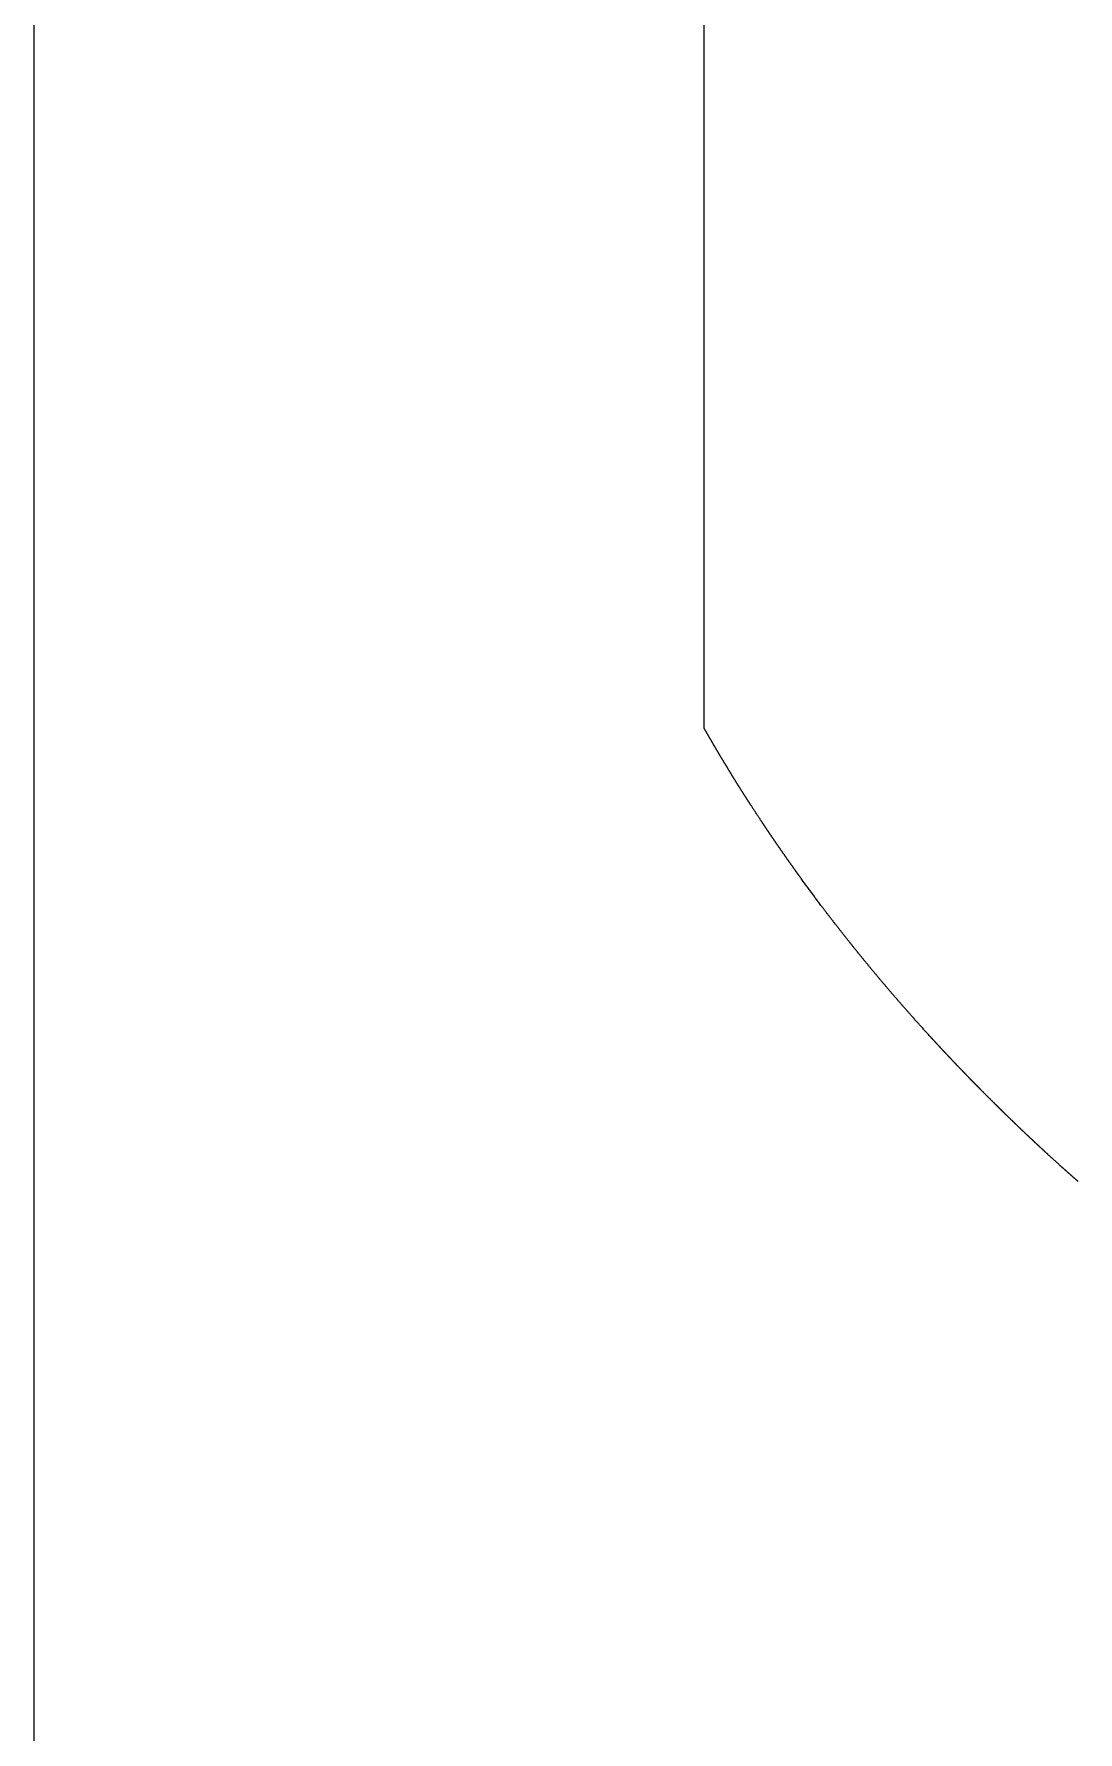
# Model space of a CAD drawing. Header units: millimetres. Extents: x 0 to 610, y 0 to 457.
# Drawn here: x 0 to 15.58, y 49.99 to 75.35 of the extents above; entities that cross this region are included whole.
import ezdxf

# ---------------------------------------------------------------- set-up
doc = ezdxf.new("R2010")
doc.units = ezdxf.units.MM
doc.layers.add('STOCK_DO_NOT_CUT', color=8, linetype='Continuous')
doc.layers.add('TEST_CUT_FIRST', color=1, linetype='Continuous')

msp = doc.modelspace()

# ---------------------------------------------------------------- linework, layer by layer
at = {"layer": 'STOCK_DO_NOT_CUT'}
msp.add_lwpolyline([(0, 0), (609.6, 0), (609.6, 457.2), (0, 457.2)], close=True, dxfattribs=at)
at = {"layer": 'TEST_CUT_FIRST'}
msp.add_lwpolyline([(15.58462, 58.21067), (15.58179, 58.21316), (15.57896, 58.21566), (15.57613, 58.21815), (15.5733, 58.22065), (15.57047, 58.22314), (15.56764, 58.22564), (15.56481, 58.22814), (15.56199, 58.23063), (15.55916, 58.23313), (15.55633, 58.23563), (15.5535, 58.23812), (15.55068, 58.24062), (15.54785, 58.24312), (15.54503, 58.24562), (15.5422, 58.24812), (15.53937, 58.25062), (15.53655, 58.25312), (15.53373, 58.25562), (15.5309, 58.25812), (15.52808, 58.26062), (15.52525, 58.26312), (15.52243, 58.26562), (15.51961, 58.26813), (15.51678, 58.27063), (15.51396, 58.27313), (15.51114, 58.27563), (15.50832, 58.27814), (15.5055, 58.28064), (15.50268, 58.28315), (15.49985, 58.28565), (15.49703, 58.28816), (15.49421, 58.29066), (15.49139, 58.29317), (15.48858, 58.29567), (15.48576, 58.29818), (15.48294, 58.30069), (15.48012, 58.30319), (15.4773, 58.3057), (15.47448, 58.30821), (15.47167, 58.31072), (15.46885, 58.31323), (15.46603, 58.31574), (15.46321, 58.31824), (15.4604, 58.32075), (15.45758, 58.32326), (15.45477, 58.32577), (15.45195, 58.32829), (15.44914, 58.3308), (15.44632, 58.33331), (15.44351, 58.33582), (15.44069, 58.33833), (15.43788, 58.34085), (15.43507, 58.34336), (15.43225, 58.34587), (15.42944, 58.34839), (15.42663, 58.3509), (15.42382, 58.35341), (15.42101, 58.35593), (15.41819, 58.35844), (15.41538, 58.36096), (15.41257, 58.36348), (15.40976, 58.36599), (15.40695, 58.36851), (15.40414, 58.37103), (15.40133, 58.37354), (15.39852, 58.37606), (15.39571, 58.37858), (15.39291, 58.3811), (15.3901, 58.38362), (15.38729, 58.38613), (15.38448, 58.38865), (15.38167, 58.39117), (15.37887, 58.3937), (15.37606, 58.39622), (15.37326, 58.39874), (15.37045, 58.40126), (15.36765, 58.40377), (15.36484, 58.4063), (15.36203, 58.40882), (15.35922, 58.41135), (15.35641, 58.41388), (15.35361, 58.41641), (15.35082, 58.41892), (15.34805, 58.42141), (15.34528, 58.42391), (15.34247, 58.42643), (15.33961, 58.42902), (15.33668, 58.43166), (15.33377, 58.43428), (15.33097, 58.4368), (15.3284, 58.43912), (15.32608, 58.44122), (15.32369, 58.44337), (15.32086, 58.44593), (15.3172, 58.44923), (15.31245, 58.45352), (15.30688, 58.45856), (15.30086, 58.464), (15.29478, 58.4695), (15.28895, 58.47478), (15.28334, 58.47986), (15.27786, 58.48483), (15.27239, 58.48979), (15.26685, 58.49481), (15.26126, 58.49988), (15.25564, 58.50499), (15.25001, 58.5101), (15.2444, 58.5152), (15.23881, 58.52029), (15.23323, 58.52536), (15.22766, 58.53044), (15.22209, 58.53551), (15.21651, 58.54059), (15.21092, 58.54569), (15.20532, 58.5508), (15.19971, 58.55592), (15.1941, 58.56104), (15.18853, 58.56614), (15.18301, 58.57118), (15.17756, 58.57616), (15.1721, 58.58116), (15.16652, 58.58627), (15.16072, 58.59159), (15.15468, 58.59712), (15.1487, 58.60261), (15.14317, 58.60769), (15.13845, 58.61201), (15.13481, 58.61535), (15.132, 58.61794), (15.12962, 58.62012), (15.12731, 58.62225), (15.12475, 58.6246), (15.12198, 58.62716), (15.11908, 58.62982), (15.11617, 58.63249), (15.11333, 58.63511), (15.11054, 58.63768), (15.10779, 58.64021), (15.10504, 58.64274), (15.10227, 58.64529), (15.09949, 58.64786), (15.0967, 58.65043), (15.09391, 58.653), (15.09113, 58.65557), (15.08835, 58.65813), (15.08557, 58.6607), (15.08279, 58.66326), (15.08001, 58.66582), (15.07723, 58.66839), (15.07445, 58.67096), (15.07167, 58.67353), (15.0689, 58.67609), (15.06612, 58.67866), (15.06334, 58.68123), (15.06056, 58.6838), (15.05779, 58.68637), (15.05501, 58.68894), (15.05223, 58.69151), (15.04946, 58.69408), (15.04668, 58.69665), (15.04391, 58.69922), (15.04113, 58.70179), (15.03836, 58.70436), (15.03558, 58.70693), (15.03281, 58.7095), (15.03004, 58.71208), (15.02726, 58.71465), (15.02449, 58.71722), (15.02172, 58.7198), (15.01894, 58.72237), (15.01617, 58.72495), (15.0134, 58.72752), (15.01063, 58.7301), (15.00786, 58.73267), (15.00509, 58.73525), (15.00232, 58.73782), (14.99955, 58.7404), (14.99678, 58.74298), (14.99401, 58.74555), (14.99124, 58.74813), (14.98847, 58.75071), (14.9857, 58.75329), (14.98294, 58.75587), (14.98017, 58.75845), (14.9774, 58.76103), (14.97463, 58.7636), (14.97187, 58.76619), (14.9691, 58.76877), (14.96634, 58.77135), (14.96357, 58.77393), (14.96081, 58.77651), (14.95804, 58.77909), (14.95528, 58.78167), (14.95251, 58.78426), (14.94975, 58.78684), (14.94698, 58.78942), (14.94422, 58.79201), (14.94146, 58.79459), (14.9387, 58.79718), (14.93593, 58.79976), (14.93317, 58.80235), (14.93041, 58.80493), (14.92765, 58.80752), (14.92489, 58.8101), (14.92213, 58.81269), (14.91937, 58.81528), (14.91661, 58.81786), (14.91385, 58.82045), (14.91109, 58.82304), (14.90833, 58.82563), (14.90557, 58.82822), (14.90281, 58.83081), (14.90006, 58.8334), (14.8973, 58.83599), (14.89454, 58.83858), (14.89178, 58.84117), (14.88903, 58.84376), (14.88627, 58.84635), (14.88352, 58.84894), (14.88076, 58.85153), (14.87801, 58.85413), (14.87525, 58.85672), (14.8725, 58.85931), (14.86974, 58.8619), (14.86699, 58.8645), (14.86423, 58.86709), (14.86148, 58.86969), (14.85873, 58.87228), (14.85598, 58.87488), (14.85322, 58.87747), (14.85047, 58.88007), (14.84772, 58.88267), (14.84497, 58.88526), (14.84222, 58.88786), (14.83947, 58.89046), (14.83672, 58.89305), (14.83397, 58.89565), (14.83122, 58.89825), (14.82847, 58.90085), (14.82572, 58.90345), (14.82297, 58.90605), (14.82023, 58.90865), (14.81748, 58.91125), (14.81473, 58.91385), (14.81198, 58.91645), (14.80924, 58.91905), (14.80649, 58.92165), (14.80374, 58.92426), (14.801, 58.92686), (14.79825, 58.92946), (14.79551, 58.93207), (14.79276, 58.93467), (14.79002, 58.93727), (14.78727, 58.93988), (14.78453, 58.94248), (14.78179, 58.94509), (14.77904, 58.94769), (14.7763, 58.9503), (14.77356, 58.9529), (14.77082, 58.95551), (14.76808, 58.95812), (14.76534, 58.96072), (14.76259, 58.96333), (14.75985, 58.96594), (14.75711, 58.96855), (14.75437, 58.97116), (14.75163, 58.97376), (14.7489, 58.97637), (14.74616, 58.97898), (14.74342, 58.98159), (14.74068, 58.9842), (14.73794, 58.98681), (14.7352, 58.98943), (14.73247, 58.99204), (14.72973, 58.99465), (14.72699, 58.99726), (14.72426, 58.99987), (14.72152, 59.00249), (14.71879, 59.0051), (14.71605, 59.00771), (14.71332, 59.01033), (14.71058, 59.01294), (14.70785, 59.01556), (14.70511, 59.01817), (14.70238, 59.02079), (14.69965, 59.0234), (14.69691, 59.02602), (14.69418, 59.02863), (14.69145, 59.03125), (14.68872, 59.03387), (14.68599, 59.03649), (14.68326, 59.0391), (14.68053, 59.04172), (14.6778, 59.04434), (14.67507, 59.04696), (14.67234, 59.04958), (14.66961, 59.0522), (14.66688, 59.05482), (14.66415, 59.05744), (14.66142, 59.06006), (14.65869, 59.06268), (14.65597, 59.0653), (14.65324, 59.06792), (14.65051, 59.07055), (14.64778, 59.07317), (14.64505, 59.0758), (14.64233, 59.07841), (14.63962, 59.08102), (14.63691, 59.08363), (14.63419, 59.08626), (14.63143, 59.08891), (14.62865, 59.09159), (14.62587, 59.09427), (14.62315, 59.09689), (14.62054, 59.09941), (14.61804, 59.10182), (14.61551, 59.10426), (14.61277, 59.1069), (14.60965, 59.10992), (14.60601, 59.11343), (14.60199, 59.11732), (14.59776, 59.12141), (14.5935, 59.12552), (14.58935, 59.12953), (14.58531, 59.13344), (14.58133, 59.1373), (14.57736, 59.14114), (14.57336, 59.14502), (14.56932, 59.14893), (14.56528, 59.15285), (14.56123, 59.15677), (14.55719, 59.16069), (14.55316, 59.16461), (14.54914, 59.16851), (14.54512, 59.17242), (14.5411, 59.17632), (14.53708, 59.18023), (14.53306, 59.18414), (14.52902, 59.18807), (14.52496, 59.19202), (14.52091, 59.19597), (14.51689, 59.19988), (14.51293, 59.20374), (14.50903, 59.20754), (14.50512, 59.21136), (14.50109, 59.21528), (14.49685, 59.21942), (14.49237, 59.22379), (14.48796, 59.22811), (14.48397, 59.232), (14.48078, 59.23512), (14.47864, 59.23721), (14.47731, 59.23852), (14.4764, 59.2394), (14.47554, 59.24024), (14.47446, 59.2413), (14.47316, 59.24258), (14.47174, 59.24396), (14.47031, 59.24536), (14.46894, 59.2467), (14.46763, 59.24798), (14.46635, 59.24924), (14.46507, 59.25049), (14.46378, 59.25175), (14.46247, 59.25303), (14.46116, 59.25432), (14.45984, 59.25561), (14.45853, 59.2569), (14.45722, 59.25818), (14.45591, 59.25946), (14.45461, 59.26074), (14.4533, 59.26202), (14.45199, 59.2633), (14.45068, 59.26459), (14.44937, 59.26587), (14.44807, 59.26715), (14.44676, 59.26843), (14.44545, 59.26972), (14.44414, 59.271), (14.44284, 59.27228), (14.44153, 59.27356), (14.44022, 59.27485), (14.43891, 59.27613), (14.43761, 59.27741), (14.4363, 59.2787), (14.43499, 59.27998), (14.43369, 59.28126), (14.43238, 59.28255), (14.43107, 59.28383), (14.42977, 59.28511), (14.42846, 59.2864), (14.42715, 59.28768), (14.42585, 59.28897), (14.42454, 59.29025), (14.42324, 59.29153), (14.42193, 59.29282), (14.42062, 59.2941), (14.41932, 59.29539), (14.41801, 59.29667), (14.41671, 59.29795), (14.4154, 59.29924), (14.41409, 59.30052), (14.41279, 59.30181), (14.41148, 59.30309), (14.41018, 59.30438), (14.40887, 59.30566), (14.40757, 59.30695), (14.40626, 59.30823), (14.40496, 59.30952), (14.40365, 59.3108), (14.40235, 59.31209), (14.40104, 59.31337), (14.39974, 59.31466), (14.39843, 59.31595), (14.39713, 59.31723), (14.39583, 59.31852), (14.39452, 59.3198), (14.39322, 59.32109), (14.39191, 59.32237), (14.39061, 59.32366), (14.3893, 59.32495), (14.388, 59.32623), (14.3867, 59.32752), (14.38539, 59.32881), (14.38409, 59.33009), (14.38279, 59.33138), (14.38148, 59.33267), (14.38018, 59.33395), (14.37888, 59.33524), (14.37757, 59.33653), (14.37627, 59.33781), (14.37497, 59.3391), (14.37366, 59.34039), (14.37236, 59.34167), (14.37106, 59.34296), (14.36975, 59.34425), (14.36845, 59.34554), (14.36715, 59.34682), (14.36585, 59.34811), (14.36454, 59.3494), (14.36324, 59.35069), (14.36194, 59.35198), (14.36064, 59.35326), (14.35933, 59.35455), (14.35803, 59.35584), (14.35673, 59.35713), (14.35543, 59.35842), (14.35413, 59.3597), (14.35282, 59.36099), (14.35152, 59.36228), (14.35022, 59.36357), (14.34892, 59.36486), (14.34762, 59.36615), (14.34632, 59.36744), (14.34502, 59.36873), (14.34371, 59.37001), (14.34241, 59.3713), (14.34111, 59.37259), (14.33981, 59.37388), (14.33851, 59.37517), (14.33721, 59.37646), (14.33591, 59.37775), (14.33461, 59.37904), (14.33331, 59.38033), (14.33201, 59.38162), (14.33071, 59.38291), (14.32941, 59.3842), (14.32811, 59.38549), (14.32681, 59.38678), (14.32551, 59.38807), (14.32421, 59.38936), (14.32291, 59.39065), (14.32161, 59.39194), (14.32031, 59.39323), (14.31901, 59.39452), (14.31771, 59.39581), (14.31641, 59.3971), (14.31511, 59.3984), (14.31381, 59.39969), (14.31251, 59.40098), (14.31121, 59.40227), (14.30991, 59.40356), (14.30861, 59.40485), (14.30731, 59.40614), (14.30602, 59.40743), (14.30472, 59.40873), (14.30342, 59.41002), (14.30212, 59.41131), (14.30082, 59.4126), (14.29952, 59.41389), (14.29822, 59.41518), (14.29693, 59.41648), (14.29563, 59.41777), (14.29433, 59.41906), (14.29303, 59.42035), (14.29173, 59.42165), (14.29044, 59.42294), (14.28914, 59.42423), (14.28784, 59.42552), (14.28654, 59.42682), (14.28525, 59.42811), (14.28395, 59.4294), (14.28265, 59.43069), (14.28135, 59.43199), (14.28006, 59.43328), (14.27876, 59.43457), (14.27746, 59.43587), (14.27617, 59.43716), (14.27487, 59.43845), (14.27357, 59.43975), (14.27228, 59.44104), (14.27098, 59.44234), (14.26968, 59.44363), (14.26839, 59.44492), (14.26709, 59.44622), (14.26579, 59.44751), (14.2645, 59.44881), (14.2632, 59.4501), (14.2619, 59.45139), (14.26061, 59.45269), (14.25931, 59.45398), (14.25802, 59.45528), (14.25672, 59.45657), (14.25543, 59.45787), (14.25413, 59.45916), (14.25284, 59.46045), (14.25154, 59.46175), (14.25024, 59.46305), (14.24894, 59.46435), (14.24765, 59.46564), (14.24636, 59.46693), (14.24508, 59.46821), (14.2438, 59.46949), (14.24251, 59.47079), (14.24118, 59.47211), (14.23982, 59.47347), (14.23847, 59.47482), (14.23718, 59.47612), (14.236, 59.4773), (14.23494, 59.47836), (14.23386, 59.47944), (14.23255, 59.48076), (14.23082, 59.48248), (14.22856, 59.48475), (14.22588, 59.48744), (14.22298, 59.49034), (14.22005, 59.49328), (14.21724, 59.4961), (14.21454, 59.4988), (14.21191, 59.50145), (14.20928, 59.50409), (14.20662, 59.50676), (14.20393, 59.50946), (14.20122, 59.51218), (14.19851, 59.5149), (14.19581, 59.51762), (14.19312, 59.52032), (14.19044, 59.52302), (14.18776, 59.52572), (14.18507, 59.52842), (14.18239, 59.53112), (14.1797, 59.53383), (14.177, 59.53654), (14.1743, 59.53927), (14.1716, 59.54199), (14.16891, 59.54469), (14.16625, 59.54737), (14.16363, 59.55002), (14.16099, 59.55268), (14.1583, 59.55539), (14.15551, 59.55821), (14.15261, 59.56114), (14.14974, 59.56404), (14.14707, 59.56674), (14.14478, 59.56905), (14.14299, 59.57086), (14.14158, 59.57228), (14.14038, 59.5735), (14.1392, 59.57469), (14.13791, 59.57599), (14.13652, 59.5774), (14.13508, 59.57886), (14.13362, 59.58033), (14.1322, 59.58177), (14.13081, 59.58318), (14.12943, 59.58457), (14.12805, 59.58597), (14.12666, 59.58737), (14.12527, 59.58878), (14.12387, 59.5902), (14.12247, 59.59161), (14.12108, 59.59302), (14.11969, 59.59443), (14.11829, 59.59584), (14.1169, 59.59725), (14.11551, 59.59867), (14.11412, 59.60008), (14.11273, 59.60149), (14.11133, 59.6029), (14.10994, 59.60431), (14.10855, 59.60572), (14.10716, 59.60714), (14.10576, 59.60855), (14.10437, 59.60996), (14.10298, 59.61137), (14.10159, 59.61278), (14.1002, 59.6142), (14.09881, 59.61561), (14.09741, 59.61702), (14.09602, 59.61843), (14.09463, 59.61985), (14.09324, 59.62126), (14.09185, 59.62267), (14.09046, 59.62408), (14.08907, 59.6255), (14.08768, 59.62691), (14.08629, 59.62832), (14.0849, 59.62974), (14.08351, 59.63115), (14.08211, 59.63256), (14.08072, 59.63398), (14.07933, 59.63539), (14.07794, 59.63681), (14.07655, 59.63822), (14.07516, 59.63963), (14.07377, 59.64105), (14.07239, 59.64246), (14.071, 59.64388), (14.06961, 59.64529), (14.06822, 59.64671), (14.06683, 59.64812), (14.06544, 59.64954), (14.06405, 59.65095), (14.06266, 59.65237), (14.06127, 59.65378), (14.05988, 59.6552), (14.05849, 59.65661), (14.05711, 59.65803), (14.05572, 59.65944), (14.05433, 59.66086), (14.05294, 59.66227), (14.05155, 59.66369), (14.05016, 59.6651), (14.04878, 59.66652), (14.04739, 59.66794), (14.046, 59.66935), (14.04461, 59.67077), (14.04323, 59.67218), (14.04184, 59.6736), (14.04045, 59.67502), (14.03906, 59.67643), (14.03768, 59.67785), (14.03629, 59.67927), (14.0349, 59.68068), (14.03352, 59.6821), (14.03213, 59.68352), (14.03074, 59.68494), (14.02936, 59.68635), (14.02797, 59.68777), (14.02658, 59.68919), (14.0252, 59.69061), (14.02381, 59.69202), (14.02242, 59.69344), (14.02104, 59.69486), (14.01965, 59.69628), (14.01827, 59.6977), (14.01688, 59.69911), (14.0155, 59.70053), (14.01411, 59.70195), (14.01272, 59.70337), (14.01134, 59.70479), (14.00995, 59.70621), (14.00857, 59.70762), (14.00718, 59.70904), (14.0058, 59.71046), (14.00441, 59.71188), (14.00303, 59.7133), (14.00164, 59.71472), (14.00026, 59.71614), (13.99888, 59.71756), (13.99749, 59.71898), (13.99611, 59.7204), (13.99472, 59.72182), (13.99334, 59.72324), (13.99196, 59.72466), (13.99057, 59.72608), (13.98919, 59.7275), (13.9878, 59.72892), (13.98642, 59.73034), (13.98504, 59.73176), (13.98365, 59.73318), (13.98227, 59.7346), (13.98089, 59.73602), (13.97951, 59.73744), (13.97812, 59.73886), (13.97674, 59.74028), (13.97536, 59.74171), (13.97397, 59.74313), (13.97259, 59.74455), (13.97121, 59.74597), (13.96983, 59.74739), (13.96844, 59.74881), (13.96706, 59.75023), (13.96568, 59.75166), (13.9643, 59.75308), (13.96292, 59.7545), (13.96154, 59.75592), (13.96015, 59.75734), (13.95877, 59.75877), (13.95739, 59.76019), (13.95601, 59.76161), (13.95463, 59.76303), (13.95325, 59.76446), (13.95187, 59.76588), (13.95049, 59.7673), (13.9491, 59.76872), (13.94772, 59.77015), (13.94634, 59.77157), (13.94496, 59.77299), (13.94358, 59.77442), (13.9422, 59.77584), (13.94082, 59.77726), (13.93944, 59.77869), (13.93806, 59.78011), (13.93668, 59.78154), (13.9353, 59.78296), (13.93392, 59.78438), (13.93254, 59.78581), (13.93116, 59.78723), (13.92978, 59.78866), (13.9284, 59.79008), (13.92703, 59.79151), (13.92565, 59.79293), (13.92427, 59.79435), (13.92289, 59.79578), (13.92151, 59.7972), (13.92013, 59.79863), (13.91875, 59.80005), (13.91737, 59.80148), (13.916, 59.80291), (13.91462, 59.80433), (13.91324, 59.80576), (13.91186, 59.80718), (13.91048, 59.80861), (13.9091, 59.81003), (13.90773, 59.81146), (13.90635, 59.81289), (13.90497, 59.81431), (13.9036, 59.81573), (13.90222, 59.81716), (13.90084, 59.81859), (13.89945, 59.82002), (13.89807, 59.82146), (13.8967, 59.82288), (13.89533, 59.8243), (13.89398, 59.8257), (13.89262, 59.8271), (13.89125, 59.82853), (13.88982, 59.83), (13.88835, 59.83153), (13.88689, 59.83304), (13.88552, 59.83446), (13.88432, 59.83571), (13.88329, 59.83678), (13.88222, 59.83789), (13.88083, 59.83934), (13.87881, 59.84142), (13.876, 59.84435), (13.87257, 59.84791), (13.86881, 59.85181), (13.86501, 59.85577), (13.86139, 59.85953), (13.85793, 59.86312), (13.85457, 59.86662), (13.85121, 59.87012), (13.84781, 59.87366), (13.84437, 59.87724), (13.8409, 59.88086), (13.83743, 59.88448), (13.83397, 59.88808), (13.83052, 59.89167), (13.82708, 59.89526), (13.82365, 59.89884), (13.82022, 59.90243), (13.81678, 59.90602), (13.81333, 59.90962), (13.80988, 59.91322), (13.80643, 59.91684), (13.80297, 59.92045), (13.79953, 59.92405), (13.79613, 59.92761), (13.79275, 59.93115), (13.78937, 59.93469), (13.78593, 59.93829), (13.78238, 59.94201), (13.77871, 59.94585), (13.77508, 59.94967), (13.77166, 59.95326), (13.76864, 59.95642), (13.76616, 59.95903), (13.76408, 59.96121), (13.76222, 59.96316), (13.76039, 59.96509), (13.75843, 59.96714), (13.75637, 59.96931), (13.75426, 59.97153), (13.75213, 59.97377), (13.75004, 59.97597), (13.74797, 59.97814), (13.74593, 59.98029), (13.74388, 59.98244), (13.74183, 59.98461), (13.73976, 59.98678), (13.7377, 59.98895), (13.73563, 59.99113), (13.73357, 59.9933), (13.73151, 59.99547), (13.72945, 59.99764), (13.72739, 59.99981), (13.72533, 60.00198), (13.72327, 60.00416), (13.72121, 60.00633), (13.71915, 60.0085), (13.71709, 60.01068), (13.71503, 60.01285), (13.71297, 60.01502), (13.71091, 60.0172), (13.70885, 60.01937), (13.70679, 60.02154), (13.70474, 60.02372), (13.70268, 60.02589), (13.70062, 60.02807), (13.69856, 60.03024), (13.69651, 60.03242), (13.69445, 60.03459), (13.69239, 60.03677), (13.69034, 60.03894), (13.68828, 60.04112), (13.68622, 60.0433), (13.68417, 60.04547), (13.68211, 60.04765), (13.68006, 60.04983), (13.678, 60.052), (13.67595, 60.05418), (13.67389, 60.05636), (13.67184, 60.05853), (13.66978, 60.06071), (13.66773, 60.06289), (13.66567, 60.06507), (13.66362, 60.06725), (13.66157, 60.06943), (13.65951, 60.07161), (13.65746, 60.07378), (13.65541, 60.07596), (13.65336, 60.07814), (13.6513, 60.08032), (13.64925, 60.0825), (13.6472, 60.08468), (13.64515, 60.08686), (13.6431, 60.08905), (13.64105, 60.09123), (13.639, 60.09341), (13.63695, 60.09559), (13.63489, 60.09777), (13.63284, 60.09995), (13.63079, 60.10213), (13.62875, 60.10432), (13.6267, 60.1065), (13.62465, 60.10868), (13.6226, 60.11087), (13.62055, 60.11305), (13.6185, 60.11523), (13.61645, 60.11742), (13.6144, 60.1196), (13.61236, 60.12178), (13.61031, 60.12397), (13.60826, 60.12615), (13.60621, 60.12834), (13.60417, 60.13052), (13.60212, 60.13271), (13.60007, 60.13489), (13.59803, 60.13708), (13.59598, 60.13926), (13.59394, 60.14145), (13.59189, 60.14364), (13.58985, 60.14582), (13.5878, 60.14801), (13.58576, 60.1502), (13.58371, 60.15238), (13.58167, 60.15457), (13.57962, 60.15676), (13.57758, 60.15895), (13.57554, 60.16113), (13.57349, 60.16332), (13.57145, 60.16551), (13.56941, 60.1677), (13.56736, 60.16989), (13.56532, 60.17208), (13.56328, 60.17427), (13.56124, 60.17646), (13.55919, 60.17865), (13.55715, 60.18084), (13.55511, 60.18303), (13.55307, 60.18522), (13.55103, 60.18741), (13.54899, 60.1896), (13.54695, 60.19179), (13.54491, 60.19398), (13.54287, 60.19617), (13.54083, 60.19836), (13.53879, 60.20056), (13.53675, 60.20275), (13.53471, 60.20494), (13.53267, 60.20713), (13.53063, 60.20933), (13.5286, 60.21152), (13.52656, 60.21371), (13.52452, 60.21591), (13.52248, 60.2181), (13.52044, 60.22029), (13.51841, 60.22249), (13.51637, 60.22468), (13.51433, 60.22688), (13.5123, 60.22907), (13.51026, 60.23127), (13.50823, 60.23346), (13.50619, 60.23566), (13.50415, 60.23785), (13.50212, 60.24005), (13.50008, 60.24224), (13.49805, 60.24444), (13.49601, 60.24664), (13.49398, 60.24883), (13.49195, 60.25103), (13.48991, 60.25323), (13.48788, 60.25543), (13.48585, 60.25762), (13.48381, 60.25982), (13.48178, 60.26202), (13.47975, 60.26422), (13.47771, 60.26642), (13.47568, 60.26861), (13.47365, 60.27081), (13.47162, 60.27301), (13.46959, 60.27521), (13.46756, 60.27741), (13.46552, 60.27961), (13.46349, 60.28181), (13.46146, 60.28401), (13.45943, 60.28621), (13.4574, 60.28841), (13.45537, 60.29061), (13.45334, 60.29281), (13.45131, 60.29502), (13.44928, 60.29722), (13.44726, 60.29942), (13.44523, 60.30162), (13.4432, 60.30382), (13.44117, 60.30603), (13.43914, 60.30823), (13.43711, 60.31043), (13.43509, 60.31263), (13.43306, 60.31484), (13.43103, 60.31704), (13.42901, 60.31924), (13.42698, 60.32145), (13.42495, 60.32365), (13.42293, 60.32586), (13.4209, 60.32807), (13.41887, 60.33027), (13.41685, 60.33247), (13.41483, 60.33467), (13.41281, 60.33687), (13.41079, 60.33908), (13.40875, 60.34129), (13.4067, 60.34353), (13.40466, 60.34576), (13.40264, 60.34796), (13.40066, 60.35012), (13.39872, 60.35223), (13.39678, 60.35435), (13.39475, 60.35656), (13.39256, 60.35895), (13.39021, 60.36152), (13.3879, 60.36405), (13.3859, 60.36623), (13.38448, 60.36778), (13.3837, 60.36863), (13.38276, 60.36965), (13.38066, 60.37194), (13.37639, 60.37662), (13.36928, 60.3844), (13.36, 60.39457), (13.34955, 60.40601), (13.33896, 60.41763), (13.32901, 60.42856), (13.31965, 60.43885), (13.3106, 60.44881), (13.30161, 60.45872), (13.29244, 60.46883), (13.28313, 60.47911), (13.27374, 60.48949), (13.26434, 60.49989), (13.25499, 60.51024), (13.24568, 60.52055), (13.23641, 60.53084), (13.22715, 60.54113), (13.21788, 60.55143), (13.20861, 60.56175), (13.19933, 60.57208), (13.19004, 60.58244), (13.18075, 60.59281), (13.17147, 60.60318), (13.16222, 60.61353), (13.15302, 60.62383), (13.14387, 60.63408), (13.13471, 60.64436), (13.12547, 60.65473), (13.11608, 60.66529), (13.10652, 60.67605), (13.09701, 60.68676), (13.08782, 60.69712), (13.07923, 60.70683), (13.0714, 60.71567), (13.06416, 60.72385), (13.05724, 60.73168), (13.05037, 60.73946), (13.04333, 60.74744), (13.03613, 60.7556), (13.02886, 60.76386), (13.02157, 60.77214), (13.01434, 60.78037), (13.00714, 60.78855), (12.99998, 60.79671), (12.99282, 60.80487), (12.98565, 60.81304), (12.97848, 60.82123), (12.9713, 60.82943), (12.96412, 60.83764), (12.95695, 60.84584), (12.94979, 60.85404), (12.94263, 60.86225), (12.93548, 60.87045), (12.92832, 60.87866), (12.92117, 60.88688), (12.91403, 60.89509), (12.90688, 60.90331), (12.89974, 60.91154), (12.89261, 60.91976), (12.88547, 60.92799), (12.87834, 60.93622), (12.87121, 60.94446), (12.86409, 60.95269), (12.85697, 60.96093), (12.84985, 60.96917), (12.84274, 60.97742), (12.83563, 60.98567), (12.82852, 60.99392), (12.82141, 61.00218), (12.81431, 61.01043), (12.80721, 61.01869), (12.80012, 61.02696), (12.79302, 61.03522), (12.78594, 61.04349), (12.77885, 61.05176), (12.77177, 61.06004), (12.76469, 61.06831), (12.75761, 61.07659), (12.75054, 61.08488), (12.74347, 61.09316), (12.73641, 61.10145), (12.72935, 61.10974), (12.72229, 61.11804), (12.71523, 61.12633), (12.70818, 61.13463), (12.70113, 61.14294), (12.69408, 61.15124), (12.68704, 61.15955), (12.68, 61.16786), (12.67297, 61.17618), (12.66593, 61.18449), (12.65891, 61.19281), (12.65188, 61.20114), (12.64486, 61.20946), (12.63784, 61.21779), (12.63082, 61.22612), (12.62381, 61.23445), (12.6168, 61.24279), (12.6098, 61.25113), (12.60279, 61.25947), (12.59579, 61.26782), (12.5888, 61.27617), (12.5818, 61.28452), (12.57482, 61.29287), (12.56783, 61.30123), (12.56085, 61.30959), (12.55387, 61.31795), (12.54689, 61.32632), (12.53992, 61.33469), (12.53295, 61.34306), (12.52598, 61.35143), (12.51902, 61.35981), (12.51206, 61.36819), (12.50511, 61.37657), (12.49815, 61.38495), (12.49121, 61.39334), (12.48426, 61.40173), (12.47732, 61.41013), (12.47038, 61.41852), (12.46344, 61.42692), (12.45651, 61.43532), (12.44958, 61.44373), (12.44266, 61.45214), (12.43574, 61.46055), (12.42882, 61.46896), (12.4219, 61.47738), (12.41499, 61.48579), (12.40808, 61.49422), (12.40118, 61.50264), (12.39428, 61.51107), (12.38738, 61.5195), (12.38049, 61.52793), (12.37359, 61.53637), (12.36671, 61.54481), (12.35982, 61.55325), (12.35294, 61.56169), (12.34606, 61.57014), (12.33919, 61.57859), (12.33232, 61.58704), (12.32545, 61.5955), (12.31859, 61.60396), (12.31173, 61.61242), (12.30487, 61.62088), (12.29802, 61.62935), (12.29117, 61.63782), (12.28432, 61.64629), (12.27748, 61.65477), (12.27064, 61.66324), (12.2638, 61.67172), (12.25697, 61.68021), (12.25014, 61.68869), (12.24331, 61.69718), (12.23649, 61.70567), (12.22967, 61.71417), (12.22286, 61.72267), (12.21605, 61.73117), (12.20924, 61.73967), (12.20243, 61.74818), (12.19563, 61.75669), (12.18883, 61.7652), (12.18204, 61.77371), (12.17525, 61.78223), (12.16846, 61.79075), (12.16168, 61.79927), (12.1549, 61.8078), (12.14812, 61.81632), (12.14135, 61.82485), (12.13458, 61.83339), (12.12781, 61.84193), (12.12105, 61.85046), (12.11429, 61.85901), (12.10753, 61.86755), (12.10078, 61.8761), (12.09403, 61.88465), (12.08728, 61.8932), (12.08054, 61.90176), (12.0738, 61.91032), (12.06707, 61.91888), (12.06034, 61.92744), (12.05361, 61.93601), (12.04689, 61.94458), (12.04016, 61.95315), (12.03345, 61.96173), (12.02673, 61.97031), (12.02002, 61.97889), (12.01332, 61.98747), (12.00661, 61.99606), (11.99991, 62.00465), (11.99322, 62.01324), (11.98653, 62.02184), (11.97984, 62.03043), (11.97315, 62.03903), (11.96647, 62.04764), (11.95979, 62.05624), (11.95312, 62.06485), (11.94645, 62.07346), (11.93978, 62.08208), (11.93312, 62.09069), (11.92646, 62.09931), (11.9198, 62.10793), (11.91315, 62.11656), (11.9065, 62.12519), (11.89985, 62.13382), (11.89321, 62.14245), (11.88657, 62.15109), (11.87994, 62.15972), (11.87331, 62.16836), (11.86668, 62.17701), (11.86006, 62.18566), (11.85342, 62.19432), (11.8468, 62.20299), (11.84019, 62.21164), (11.83359, 62.22028), (11.82703, 62.22888), (11.82046, 62.2375), (11.81386, 62.24617), (11.80719, 62.25494), (11.80045, 62.26381), (11.79373, 62.27266), (11.78716, 62.28132), (11.78085, 62.28964), (11.77483, 62.29759), (11.76874, 62.30563), (11.76214, 62.31436), (11.75456, 62.32439), (11.74571, 62.33612), (11.7359, 62.34914), (11.72557, 62.36287), (11.71517, 62.37669), (11.70507, 62.39014), (11.69524, 62.40325), (11.68557, 62.41618), (11.67591, 62.42909), (11.66619, 62.44211), (11.65641, 62.45522), (11.6466, 62.4684), (11.63679, 62.48159), (11.627, 62.49476), (11.61725, 62.50791), (11.60751, 62.52105), (11.5978, 62.53418), (11.5881, 62.54731), (11.5784, 62.56046), (11.56868, 62.57364), (11.55894, 62.58688), (11.54917, 62.60018), (11.53941, 62.61347), (11.52974, 62.62666), (11.52021, 62.63968), (11.51084, 62.65249), (11.50144, 62.66536), (11.49178, 62.67861), (11.48162, 62.69257), (11.47092, 62.7073), (11.46036, 62.72185), (11.45082, 62.73501), (11.44317, 62.74556), (11.438, 62.7527), (11.43472, 62.75723), (11.43246, 62.76037), (11.43033, 62.76332), (11.42765, 62.76703), (11.42447, 62.77145), (11.42101, 62.77624), (11.41751, 62.78108), (11.41417, 62.78572), (11.41096, 62.79017), (11.40783, 62.79452), (11.40471, 62.79885), (11.40155, 62.80325), (11.39835, 62.80769), (11.39514, 62.81216), (11.39192, 62.81664), (11.38871, 62.8211), (11.38552, 62.82555), (11.38233, 62.82999), (11.37914, 62.83444), (11.37595, 62.83888), (11.37276, 62.84334), (11.36957, 62.84779), (11.36638, 62.85224), (11.3632, 62.8567), (11.36001, 62.86115), (11.35682, 62.86561), (11.35364, 62.87006), (11.35046, 62.87452), (11.34727, 62.87898), (11.34409, 62.88343), (11.34091, 62.88789), (11.33773, 62.89235), (11.33455, 62.89681), (11.33137, 62.90127), (11.3282, 62.90574), (11.32502, 62.9102), (11.32185, 62.91466), (11.31867, 62.91912), (11.3155, 62.92359), (11.31233, 62.92805), (11.30916, 62.93252), (11.30598, 62.93698), (11.30282, 62.94145), (11.29965, 62.94592), (11.29648, 62.95039), (11.29331, 62.95486), (11.29015, 62.95933), (11.28698, 62.9638), (11.28382, 62.96827), (11.28066, 62.97274), (11.2775, 62.97721), (11.27434, 62.98168), (11.27118, 62.98616), (11.26802, 62.99063), (11.26486, 62.99511), (11.2617, 62.99958), (11.25855, 63.00406), (11.25539, 63.00854), (11.25224, 63.01302), (11.24909, 63.01749), (11.24593, 63.02197), (11.24278, 63.02645), (11.23963, 63.03093), (11.23648, 63.03542), (11.23334, 63.0399), (11.23019, 63.04438), (11.22704, 63.04886), (11.2239, 63.05335), (11.22075, 63.05783), (11.21761, 63.06232), (11.21447, 63.0668), (11.21133, 63.07129), (11.20819, 63.07578), (11.20505, 63.08027), (11.20191, 63.08476), (11.19877, 63.08925), (11.19563, 63.09374), (11.1925, 63.09823), (11.18936, 63.10272), (11.18623, 63.10721), (11.1831, 63.1117), (11.17997, 63.1162), (11.17684, 63.12069), (11.17371, 63.12519), (11.17058, 63.12968), (11.16745, 63.13418), (11.16432, 63.13868), (11.1612, 63.14318), (11.15807, 63.14767), (11.15495, 63.15217), (11.15183, 63.15667), (11.14871, 63.16117), (11.14559, 63.16568), (11.14247, 63.17018), (11.13935, 63.17468), (11.13623, 63.17918), (11.13311, 63.18369), (11.13, 63.18819), (11.12688, 63.1927), (11.12377, 63.1972), (11.12065, 63.20171), (11.11754, 63.20622), (11.11443, 63.21073), (11.11132, 63.21524), (11.10821, 63.21974), (11.10511, 63.22425), (11.102, 63.22877), (11.09889, 63.23328), (11.09579, 63.23779), (11.09268, 63.2423), (11.08958, 63.24682), (11.08648, 63.25133), (11.08338, 63.25585), (11.08028, 63.26036), (11.07718, 63.26488), (11.07408, 63.26939), (11.07098, 63.27391), (11.06789, 63.27843), (11.06479, 63.28295), (11.0617, 63.28747), (11.0586, 63.29199), (11.05551, 63.29651), (11.05242, 63.30103), (11.04933, 63.30556), (11.04624, 63.31008), (11.04315, 63.3146), (11.04007, 63.31913), (11.03698, 63.32365), (11.0339, 63.32818), (11.03081, 63.3327), (11.02773, 63.33723), (11.02465, 63.34176), (11.02156, 63.34629), (11.01848, 63.35082), (11.01541, 63.35535), (11.01233, 63.35988), (11.00925, 63.36441), (11.00617, 63.36894), (11.0031, 63.37348), (11.00002, 63.37801), (10.99695, 63.38254), (10.99388, 63.38708), (10.99081, 63.39161), (10.98774, 63.39615), (10.98467, 63.40069), (10.9816, 63.40522), (10.97853, 63.40976), (10.97547, 63.4143), (10.9724, 63.41884), (10.96934, 63.42338), (10.96627, 63.42792), (10.96321, 63.43246), (10.96015, 63.437), (10.95709, 63.44155), (10.95403, 63.44609), (10.95097, 63.45064), (10.94792, 63.45518), (10.94486, 63.45973), (10.9418, 63.46427), (10.93875, 63.46882), (10.9357, 63.47337), (10.93264, 63.47792), (10.92959, 63.48246), (10.92654, 63.48701), (10.92349, 63.49156), (10.92045, 63.49611), (10.9174, 63.50067), (10.91435, 63.50522), (10.91131, 63.50977), (10.90826, 63.51433), (10.90522, 63.51888), (10.90218, 63.52343), (10.89914, 63.52799), (10.8961, 63.53254), (10.89306, 63.5371), (10.89002, 63.54167), (10.88697, 63.54624), (10.88394, 63.55079), (10.88091, 63.55534), (10.8779, 63.55987), (10.87488, 63.56441), (10.87185, 63.56897), (10.86878, 63.57359), (10.86568, 63.57826), (10.86259, 63.58292), (10.85957, 63.58747), (10.85667, 63.59184), (10.85391, 63.596), (10.85112, 63.60022), (10.84808, 63.60481), (10.84457, 63.61011), (10.84046, 63.61633), (10.83588, 63.62326), (10.83105, 63.63057), (10.82619, 63.63794), (10.82147, 63.64509), (10.81688, 63.65206), (10.81235, 63.65893), (10.80784, 63.66579), (10.8033, 63.6727), (10.79872, 63.67967), (10.79413, 63.68666), (10.78954, 63.69367), (10.78495, 63.70066), (10.78038, 63.70764), (10.77582, 63.71461), (10.77127, 63.72157), (10.76672, 63.72853), (10.76217, 63.7355), (10.75761, 63.74248), (10.75303, 63.7495), (10.74845, 63.75654), (10.74386, 63.76357), (10.73932, 63.77056), (10.73484, 63.77745), (10.73043, 63.78423), (10.72601, 63.79104), (10.72147, 63.79805), (10.71669, 63.80542), (10.71165, 63.8132), (10.70668, 63.82088), (10.70218, 63.82783), (10.69857, 63.83343), (10.69611, 63.83724), (10.69452, 63.83969), (10.69341, 63.84141), (10.69236, 63.84304), (10.69106, 63.84506), (10.68951, 63.84745), (10.68785, 63.85004), (10.68616, 63.85265), (10.68455, 63.85516), (10.68299, 63.85757), (10.68148, 63.85992), (10.67996, 63.86227), (10.67843, 63.86465), (10.67688, 63.86705), (10.67533, 63.86947), (10.67377, 63.87189), (10.67222, 63.8743), (10.67067, 63.87671), (10.66913, 63.87911), (10.66758, 63.88152), (10.66604, 63.88392), (10.66449, 63.88633), (10.66294, 63.88873), (10.6614, 63.89114), (10.65985, 63.89355), (10.65831, 63.89596), (10.65676, 63.89836), (10.65522, 63.90077), (10.65368, 63.90318), (10.65213, 63.90559), (10.65059, 63.908), (10.64904, 63.9104), (10.6475, 63.91281), (10.64596, 63.91522), (10.64442, 63.91763), (10.64287, 63.92004), (10.64133, 63.92245), (10.63979, 63.92486), (10.63825, 63.92727), (10.63671, 63.92968), (10.63517, 63.93209), (10.63363, 63.9345), (10.63209, 63.93691), (10.63055, 63.93932), (10.62901, 63.94173), (10.62747, 63.94414), (10.62593, 63.94655), (10.62439, 63.94896), (10.62285, 63.95138), (10.62131, 63.95379), (10.61978, 63.9562), (10.61824, 63.95861), (10.6167, 63.96102), (10.61516, 63.96344), (10.61363, 63.96585), (10.61209, 63.96826), (10.61055, 63.97067), (10.60902, 63.97309), (10.60748, 63.9755), (10.60595, 63.97791), (10.60441, 63.98033), (10.60288, 63.98274), (10.60134, 63.98516), (10.59981, 63.98757), (10.59828, 63.98999), (10.59674, 63.9924), (10.59521, 63.99481), (10.59368, 63.99723), (10.59214, 63.99964), (10.59061, 64.00206), (10.58908, 64.00448), (10.58755, 64.00689), (10.58601, 64.00931), (10.58448, 64.01172), (10.58295, 64.01414), (10.58142, 64.01656), (10.57989, 64.01897), (10.57836, 64.02139), (10.57683, 64.02381), (10.5753, 64.02622), (10.57377, 64.02864), (10.57224, 64.03106), (10.57071, 64.03348), (10.56919, 64.03589), (10.56766, 64.03831), (10.56613, 64.04073), (10.5646, 64.04315), (10.56307, 64.04557), (10.56155, 64.04799), (10.56002, 64.05041), (10.55849, 64.05283), (10.55697, 64.05524), (10.55544, 64.05766), (10.55392, 64.06008), (10.55239, 64.0625), (10.55087, 64.06492), (10.54934, 64.06734), (10.54782, 64.06976), (10.54629, 64.07219), (10.54477, 64.07461), (10.54325, 64.07703), (10.54172, 64.07945), (10.5402, 64.08187), (10.53868, 64.08429), (10.53715, 64.08671), (10.53563, 64.08914), (10.53411, 64.09156), (10.53259, 64.09398), (10.53107, 64.0964), (10.52955, 64.09882), (10.52803, 64.10125), (10.52651, 64.10367), (10.52498, 64.10609), (10.52347, 64.10852), (10.52195, 64.11094), (10.52043, 64.11336), (10.51891, 64.11579), (10.51739, 64.11821), (10.51587, 64.12064), (10.51435, 64.12306), (10.51283, 64.12549), (10.51132, 64.12791), (10.5098, 64.13034), (10.50828, 64.13276), (10.50677, 64.13519), (10.50525, 64.13761), (10.50373, 64.14004), (10.50222, 64.14246), (10.5007, 64.14489), (10.49919, 64.14732), (10.49767, 64.14974), (10.49616, 64.15217), (10.49464, 64.1546), (10.49313, 64.15702), (10.49161, 64.15945), (10.4901, 64.16188), (10.48859, 64.16431), (10.48707, 64.16673), (10.48556, 64.16916), (10.48405, 64.17159), (10.48254, 64.17402), (10.48103, 64.17645), (10.47951, 64.17887), (10.478, 64.1813), (10.47649, 64.18373), (10.47498, 64.18616), (10.47347, 64.18859), (10.47196, 64.19102), (10.47045, 64.19345), (10.46894, 64.19588), (10.46743, 64.19831), (10.46592, 64.20074), (10.46442, 64.20317), (10.46291, 64.2056), (10.4614, 64.20803), (10.45989, 64.21046), (10.45838, 64.2129), (10.45688, 64.21533), (10.45537, 64.21776), (10.45386, 64.22019), (10.45236, 64.22262), (10.45085, 64.22505), (10.44935, 64.22749), (10.44784, 64.22992), (10.44633, 64.23235), (10.44483, 64.23478), (10.44333, 64.23722), (10.44182, 64.23965), (10.44032, 64.24208), (10.43881, 64.24452), (10.43731, 64.24695), (10.43581, 64.24938), (10.43431, 64.25182), (10.4328, 64.25425), (10.4313, 64.25668), (10.4298, 64.25912), (10.42829, 64.26156), (10.42679, 64.26401), (10.42528, 64.26644), (10.42379, 64.26886), (10.42231, 64.27127), (10.42082, 64.27368), (10.41932, 64.27612), (10.41779, 64.27861), (10.41623, 64.28115), (10.41467, 64.28368), (10.41318, 64.28611), (10.4118, 64.28835), (10.41054, 64.29039), (10.40926, 64.29248), (10.40775, 64.29494), (10.40581, 64.2981), (10.40331, 64.30217), (10.40039, 64.30693), (10.39724, 64.31207), (10.39405, 64.31726), (10.391, 64.32224), (10.38806, 64.32704), (10.38519, 64.33174), (10.38232, 64.33642), (10.37942, 64.34116), (10.37649, 64.34595), (10.37355, 64.35077), (10.3706, 64.3556), (10.36767, 64.36041), (10.36474, 64.36521), (10.36182, 64.37), (10.35891, 64.37479), (10.35599, 64.37957), (10.35308, 64.38437), (10.35016, 64.38917), (10.34723, 64.39399), (10.34429, 64.39882), (10.34136, 64.40365), (10.33845, 64.40845), (10.33557, 64.4132), (10.33272, 64.41789), (10.32987, 64.4226), (10.32695, 64.42741), (10.32392, 64.43242), (10.32077, 64.43764), (10.31764, 64.44281), (10.31475, 64.44759), (10.3123, 64.45165), (10.31042, 64.45476), (10.30898, 64.45715), (10.30777, 64.45915), (10.3066, 64.46109), (10.3053, 64.46325), (10.30388, 64.46561), (10.3024, 64.46807), (10.3009, 64.47054), (10.29945, 64.47296), (10.29803, 64.47532), (10.29662, 64.47766), (10.29521, 64.47999), (10.2938, 64.48234), (10.29238, 64.4847), (10.29095, 64.48707), (10.28953, 64.48944), (10.28811, 64.49181), (10.28668, 64.49417), (10.28527, 64.49653), (10.28385, 64.49889), (10.28243, 64.50126), (10.28101, 64.50362), (10.27959, 64.50599), (10.27817, 64.50835), (10.27675, 64.51072), (10.27533, 64.51308), (10.27392, 64.51545), (10.2725, 64.51781), (10.27108, 64.52018), (10.26966, 64.52254), (10.26825, 64.52491), (10.26683, 64.52727), (10.26541, 64.52964), (10.264, 64.53201), (10.26258, 64.53437), (10.26117, 64.53674), (10.25975, 64.53911), (10.25834, 64.54147), (10.25692, 64.54384), (10.25551, 64.54621), (10.25409, 64.54857), (10.25268, 64.55094), (10.25126, 64.55331), (10.24985, 64.55568), (10.24844, 64.55805), (10.24702, 64.56041), (10.24561, 64.56278), (10.2442, 64.56515), (10.24279, 64.56752), (10.24138, 64.56989), (10.23997, 64.57226), (10.23855, 64.57463), (10.23714, 64.577), (10.23573, 64.57937), (10.23432, 64.58174), (10.23291, 64.58411), (10.2315, 64.58648), (10.23009, 64.58885), (10.22868, 64.59122), (10.22728, 64.59359), (10.22587, 64.59596), (10.22446, 64.59833), (10.22305, 64.6007), (10.22164, 64.60307), (10.22023, 64.60544), (10.21883, 64.60781), (10.21742, 64.61019), (10.21601, 64.61256), (10.21461, 64.61493), (10.2132, 64.6173), (10.2118, 64.61967), (10.21039, 64.62205), (10.20898, 64.62442), (10.20758, 64.62679), (10.20617, 64.62917), (10.20477, 64.63154), (10.20337, 64.63391), (10.20196, 64.63629), (10.20056, 64.63866), (10.19916, 64.64103), (10.19775, 64.64341), (10.19635, 64.64578), (10.19495, 64.64816), (10.19354, 64.65053), (10.19214, 64.65291), (10.19074, 64.65528), (10.18934, 64.65766), (10.18794, 64.66003), (10.18654, 64.66241), (10.18514, 64.66478), (10.18374, 64.66716), (10.18234, 64.66953), (10.18094, 64.67191), (10.17954, 64.67428), (10.17814, 64.67666), (10.17674, 64.67904), (10.17534, 64.68141), (10.17394, 64.68379), (10.17254, 64.68617), (10.17115, 64.68855), (10.16975, 64.69092), (10.16835, 64.6933), (10.16695, 64.69568), (10.16556, 64.69806), (10.16416, 64.70043), (10.16277, 64.70281), (10.16137, 64.70519), (10.15997, 64.70757), (10.15858, 64.70995), (10.15718, 64.71233), (10.15579, 64.71471), (10.15439, 64.71709), (10.153, 64.71946), (10.15161, 64.72184), (10.15021, 64.72422), (10.14882, 64.7266), (10.14743, 64.72898), (10.14603, 64.73136), (10.14464, 64.73374), (10.14325, 64.73612), (10.14186, 64.73851), (10.14047, 64.74089), (10.13907, 64.74327), (10.13768, 64.74565), (10.13629, 64.74803), (10.1349, 64.75041), (10.13351, 64.75279), (10.13212, 64.75517), (10.13073, 64.75756), (10.12934, 64.75994), (10.12795, 64.76232), (10.12656, 64.7647), (10.12518, 64.76709), (10.12379, 64.76947), (10.1224, 64.77185), (10.12101, 64.77423), (10.11962, 64.77662), (10.11824, 64.779), (10.11685, 64.78139), (10.11546, 64.78377), (10.11408, 64.78615), (10.11269, 64.78854), (10.11131, 64.79092), (10.10992, 64.79331), (10.10854, 64.79569), (10.10715, 64.79808), (10.10577, 64.80046), (10.10438, 64.80285), (10.103, 64.80523), (10.10161, 64.80762), (10.10023, 64.81), (10.09885, 64.81239), (10.09746, 64.81477), (10.09608, 64.81716), (10.0947, 64.81955), (10.09332, 64.82193), (10.09193, 64.82432), (10.09055, 64.82671), (10.08917, 64.82909), (10.08779, 64.83148), (10.08641, 64.83387), (10.08503, 64.83625), (10.08365, 64.83864), (10.08227, 64.84103), (10.08089, 64.84342), (10.07951, 64.84581), (10.07813, 64.84819), (10.07675, 64.85058), (10.07538, 64.85297), (10.074, 64.85536), (10.07262, 64.85775), (10.07124, 64.86014), (10.06986, 64.86253), (10.06849, 64.86492), (10.06711, 64.86731), (10.06573, 64.8697), (10.06436, 64.87208), (10.06298, 64.87447), (10.06161, 64.87687), (10.06023, 64.87926), (10.05886, 64.88165), (10.05748, 64.88404), (10.05611, 64.88643), (10.05473, 64.88882), (10.05336, 64.89121), (10.05199, 64.8936), (10.05061, 64.89599), (10.04924, 64.89838), (10.04787, 64.90078), (10.04649, 64.90317), (10.04512, 64.90556), (10.04375, 64.90795), (10.04238, 64.91035), (10.04101, 64.91274), (10.03964, 64.91513), (10.03827, 64.91752), (10.03689, 64.91992), (10.03552, 64.92231), (10.03415, 64.9247), (10.03279, 64.9271), (10.03142, 64.92949), (10.03005, 64.93188), (10.02868, 64.93428), (10.02731, 64.93667), (10.02594, 64.93907), (10.02457, 64.94146), (10.02321, 64.94386), (10.02184, 64.94625), (10.02047, 64.94865), (10.0191, 64.95104), (10.01774, 64.95344), (10.01637, 64.95583), (10.01501, 64.95823), (10.01364, 64.96063), (10.01228, 64.96302), (10.01091, 64.96542), (10.00955, 64.96781), (10.00818, 64.97021), (10.00682, 64.97261), (10.00545, 64.975), (10.00409, 64.9774), (10.00273, 64.9798), (10.00136, 64.9822), (10, 64.98459), (10, 85.57949)], dxfattribs=at)

doc.saveas('drawing.dxf')
